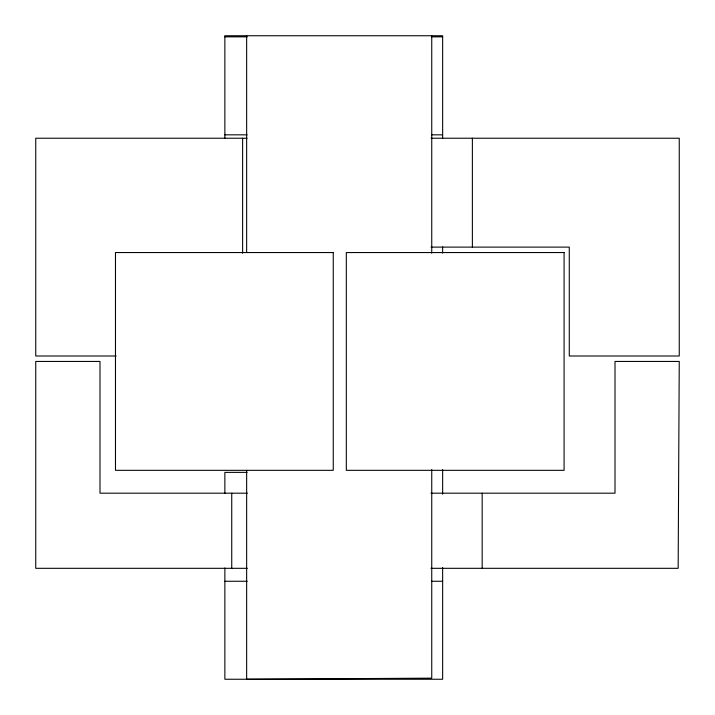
<?xml version="1.0" encoding="UTF-8"?>
<svg xmlns="http://www.w3.org/2000/svg" width="715" height="715" viewBox="0 0 715 715"><rect width="100%" height="100%" fill="white"/><g stroke="black" fill="none" stroke-linecap="round" stroke-linejoin="round"><path stroke-width="1.07" d="M224.868 36.84L247.202 36.84M431.467 36.84L442.639 36.84M224.868 134.831L247.202 134.831M431.467 134.831L442.639 134.831M247.086 138.227L35.75 138.227L35.75 355.999L116.143 355.999M431.109 138.227L679.25 138.227L679.25 355.999L569.274 355.999L569.274 247.113L431.047 247.113M247.086 472.374L224.868 472.374L224.868 493.502M247.462 493.189L99.993 493.189L99.993 361.441L35.75 361.441L35.75 568.318L247.319 568.318M430.975 493.189L615.007 493.189L615.007 361.441L679.25 361.441L678.16 568.318L430.975 568.318M224.868 581.259L247.202 581.259M431.467 581.259L442.639 581.259M482.169 493.189L482.169 568.318M472.374 138.227L472.374 247.113M442.639 138.531L442.639 35.75L224.868 35.75L224.868 138.531M442.639 246.898L442.639 253.137M442.639 469.648L442.639 494.199M442.639 567.531L442.639 679.25L224.868 679.25L224.868 567.925M431.744 35.75L431.744 253.235M431.744 469.603L431.744 678.16L246.648 679.25L246.648 470.336M246.648 35.75L246.648 252.484M242.626 138.227L242.626 253.253M231.74 493.189L231.74 568.318M333.253 252.556L115.481 252.556L115.481 470.327L333.253 470.327L333.253 252.556M564.081 252.556L346.319 252.556L346.319 470.327L564.081 470.327L564.081 252.556"/></g></svg>
